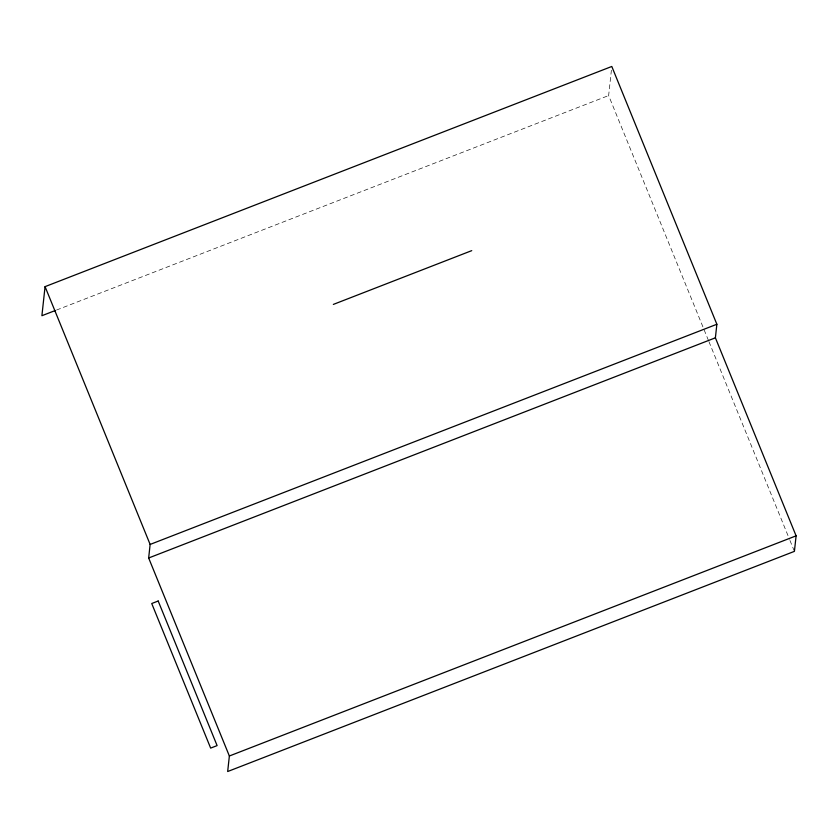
<?xml version="1.0" encoding="UTF-8"?>
<svg xmlns="http://www.w3.org/2000/svg" width="838" height="838" viewBox="0 0 838 838"><rect width="100%" height="100%" fill="white"/><g stroke="black" fill="none" stroke-linecap="round" stroke-linejoin="round"><path stroke-width="0.63" stroke-dasharray="4.19 3.14" d="M708.445 340.427L608.639 95.553L611.384 70.266M56.523 310.039L608.639 95.553M708.938 341.642L789.469 539.232M789.962 540.447L793.921 550.147"/><path stroke-width="1.26" d="M45.063 286.638L150.128 544.438L148.661 557.993L229.361 756.002L227.674 771.526L794.414 551.362L796.1 535.838L715.39 337.819L716.867 324.264L611.792 66.474L45.063 286.638L41.9 315.716L55.308 310.51M333.346 304.414L471.731 250.646M150.128 544.438L716.867 324.264M148.661 557.993L715.39 337.819M229.361 756.002L796.1 535.838M158.183 601.014L151.73 603.528L210.652 748.104L217.105 745.6L158.183 601.014"/></g></svg>
